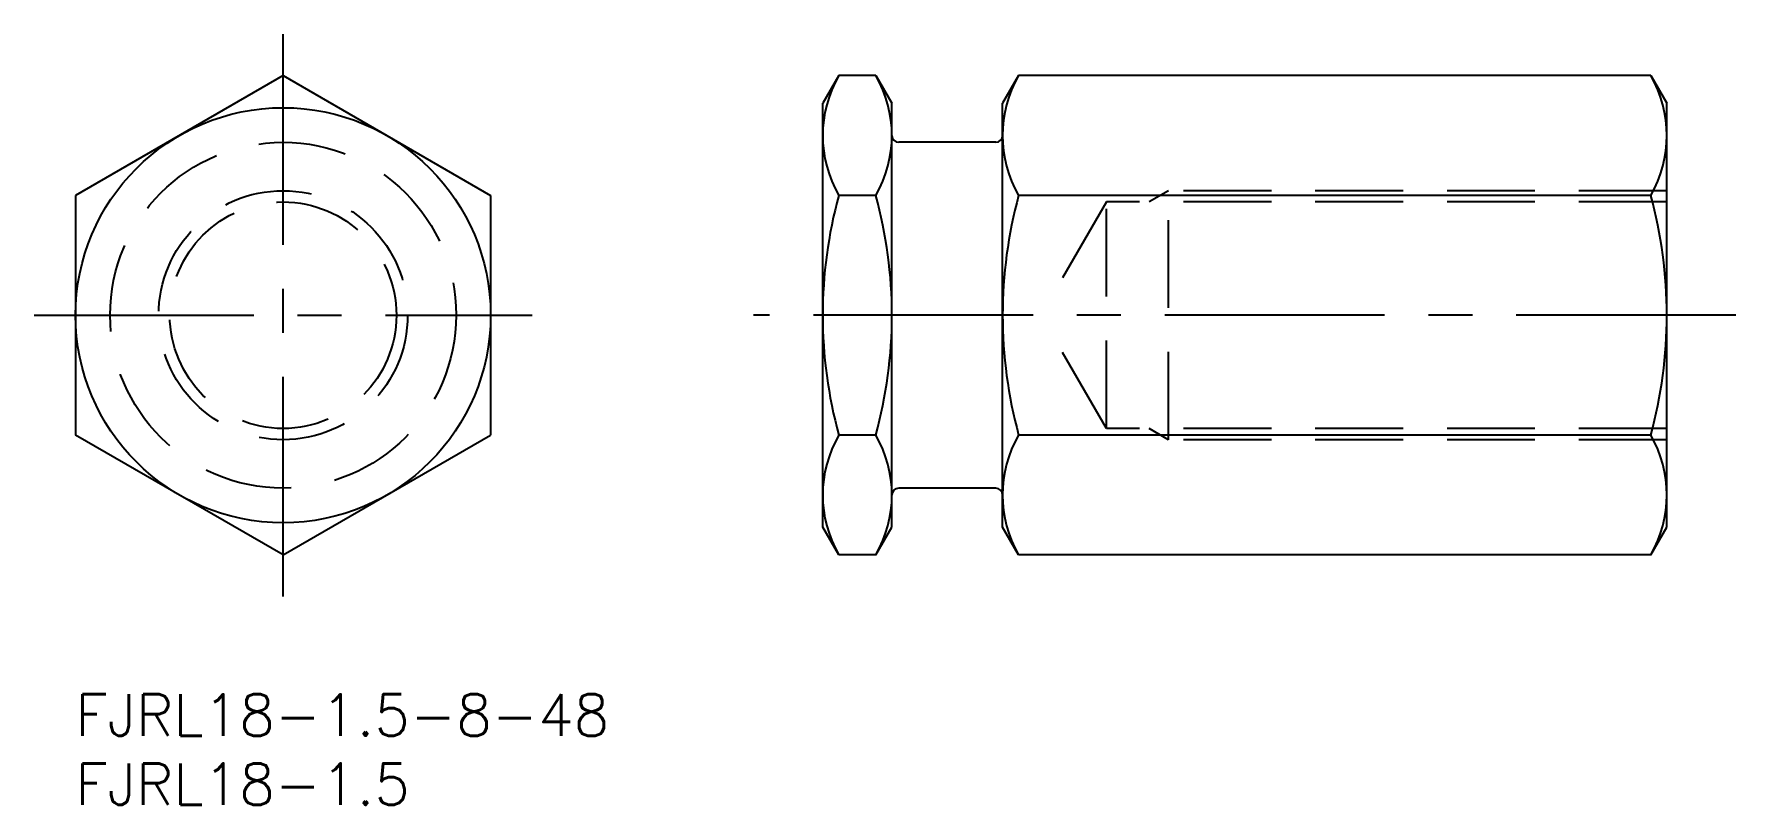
# Model space of a CAD drawing. Extents: x -3 to 120, y -8 to 48.
import ezdxf

# ---------------------------------------------------------------- set-up
doc = ezdxf.new("R2010")
doc.units = 0
doc.header["$LTSCALE"] = 0.5
doc.linetypes.add('CENTER', pattern=[50.8, 31.75, -6.35, 6.35, -6.35])
doc.linetypes.add('DASHED', pattern=[19.05, 12.7, -6.35])
for name, color, linetype in [('MSM_CENTER', 1, 'CENTER'), ('MSM_CONTINUOUS', 7, 'CONTINUOUS'), ('MSM_DASHED', 4, 'DASHED'), ('MSM_PART_NUMBER', 7, 'CONTINUOUS')]:
    doc.layers.add(name, color=color, linetype=linetype)
doc.styles.get("Standard").update_dxf_attribs({"font": 'txt.shx', "height": 3, "bigfont": 'bigfont.shx'})

# ---------------------------------------------------------------- blocks, each defined once
blk = doc.blocks.new('*U15')
at = {"layer": 'MSM_PART_NUMBER'}
blk.add_text('FJRL18-1.5-8-48', height=3, dxfattribs=at).set_placement((0, -3))
blk = doc.blocks.new('*U16')
at = {"layer": 'MSM_PART_NUMBER'}
blk.add_text('FJRL18-1.5', height=3, dxfattribs=at).set_placement((0, -8))

msp = doc.modelspace()

# ---------------------------------------------------------------- linework, layer by layer
at = {"layer": 'MSM_CENTER'}
for p, q in [((15, 7.08), (15, 47.72)), ((-3, 27.4), (33, 27.4)), ((120, 27.4), (49, 27.4))]:
    msp.add_line(p, q, dxfattribs=at)
at = {"layer": 'MSM_CONTINUOUS'}
for p, q in [((15, 44.72), (0, 36.06)), ((15, 44.72), (30, 36.06)), ((55.16, 44.72), (54, 42.72)), ((57.84, 44.72), (55.16, 44.72)), ((57.84, 44.72), (59, 42.72)), ((68.16, 44.72), (67, 42.72)), ((113.84, 44.72), (68.16, 44.72)), ((113.84, 44.72), (115, 42.72)), ((54, 12.09), (54, 42.72)), ((59, 12.09), (59, 42.72)), ((67, 12.09), (67, 42.72)), ((115, 12.09), (115, 42.72)), ((66.5, 39.9), (59.5, 39.9)), ((0, 36.06), (0, 18.74)), ((30, 36.06), (30, 18.74)), ((57.84, 36.06), (55.16, 36.06)), ((113.84, 36.06), (68.16, 36.06)), ((15, 10.08), (0, 18.74)), ((15, 10.08), (30, 18.74)), ((57.84, 18.74), (55.16, 18.74)), ((113.84, 18.74), (68.16, 18.74)), ((66.5, 14.9), (59.5, 14.9)), ((55.16, 10.08), (54, 12.09)), ((57.84, 10.08), (59, 12.09)), ((68.16, 10.08), (67, 12.09)), ((113.84, 10.08), (115, 12.09)), ((57.84, 10.08), (55.16, 10.08)), ((113.84, 10.08), (68.16, 10.08))]:
    msp.add_line(p, q, dxfattribs=at)
msp.add_circle((15, 27.4), 15, dxfattribs=at)
for centre, radius, start, end in [((62.66, 40.39), 8.66, 150, 210), ((50.34, 40.39), 8.66, 330, 30), ((75.66, 40.39), 8.66, 150, 210), ((106.34, 40.39), 8.66, 330, 30), ((59.5, 40.4), 0.5, 180, 270), ((66.5, 40.4), 0.5, 270, 0), ((86.9, 27.4), 32.9, 164.7385, 195.2615), ((26.1, 27.4), 32.9, 344.7385, 15.2615), ((99.9, 27.4), 32.9, 164.7385, 195.2615), ((82.1, 27.4), 32.9, 344.7385, 15.2615), ((62.66, 14.41), 8.66, 150, 210), ((50.34, 14.41), 8.66, 330, 30), ((75.66, 14.41), 8.66, 150, 210), ((106.34, 14.41), 8.66, 330, 30), ((59.5, 14.4), 0.5, 90, 180), ((66.5, 14.4), 0.5, 0, 90)]:
    msp.add_arc(centre, radius, start, end, dxfattribs=at)
at = {"layer": 'MSM_DASHED'}
for p, q in [((79, 36.4), (77.59, 35.59)), ((115, 36.4), (79, 36.4)), ((79, 18.4), (79, 36.4)), ((74.5, 35.59), (69.77, 27.4)), ((115, 35.59), (74.5, 35.59)), ((74.5, 19.22), (74.5, 35.59)), ((74.5, 19.22), (69.77, 27.4)), ((115, 19.22), (74.5, 19.22)), ((79, 18.4), (77.59, 19.22)), ((115, 18.4), (79, 18.4))]:
    msp.add_line(p, q, dxfattribs=at)
for radius in [12.5, 9, 8.19]:
    msp.add_circle((15, 27.4), radius, dxfattribs=at)

# ---------------------------------------------------------------- block references
at = {"layer": 'MSM_CONTINUOUS'}
for name in ['*U15', '*U16']:
    msp.add_blockref(name, (0, 0), dxfattribs=at)

doc.saveas('drawing.dxf')
